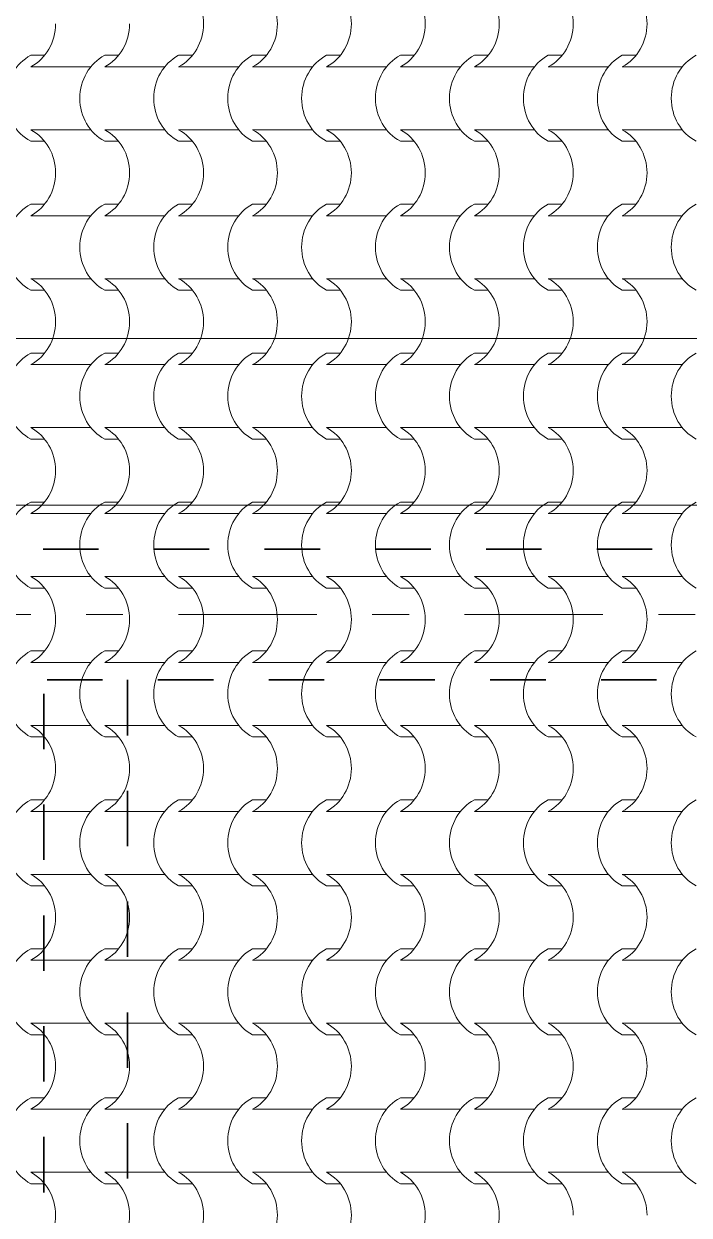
# Model space of a CAD drawing. Header units: millimetres. Extents: x -440 to 2671, y 0 to 297.
# Drawn here: x -328.67 to -303.25, y 137.05 to 182.57 of the extents above; entities that cross this region are included whole.
import ezdxf

# ---------------------------------------------------------------- set-up
doc = ezdxf.new("R2010")
doc.units = ezdxf.units.MM
doc.header["$MEASUREMENT"] = 0
doc.set_wipeout_variables(frame=1)
for name, pattern in [('- Двойно прекъснати линии', [10.936111, 5.291667, -2.116667, 1.411111, -2.116667]), ('- Прекъснати линия', [4.233333, 2.116667, -2.116667]), ('Wipeout_Contour', [1000, 0, -1000])]:
    doc.linetypes.add(name, pattern=pattern)
for name, color, linetype, lineweight, true_color in [('1', 7, 'Continuous', 13, 0x2b2b2b), ('65', 7, 'Continuous', 20, 0x4e4e4e), ('85', 7, 'Continuous', 20, 0x404040)]:
    doc.layers.add(name, color=color, linetype=linetype, lineweight=lineweight, true_color=true_color)
doc.layers.add('102', color=254, linetype='Continuous', lineweight=15)
doc.layers.add('41', color=7, linetype='Continuous', lineweight=35)

# ---------------------------------------------------------------- blocks, each defined once
blk = doc.blocks.new('*X44')
at = {"layer": '102', "color": 254, "linetype": 'Continuous', "lineweight": 15}
for p, q in [((112.308, 181.364), (111.781, 181.364)), ((115.133, 181.364), (114.606, 181.364)), ((117.959, 181.364), (117.432, 181.364)), ((120.784, 181.364), (120.257, 181.364)), ((123.609, 181.364), (123.083, 181.364)), ((126.435, 181.364), (125.908, 181.364)), ((129.26, 181.364), (128.733, 181.364)), ((132.086, 181.364), (131.559, 181.364)), ((134.911, 181.364), (134.384, 181.364)), ((112.927, 180.924), (111.781, 180.924)), ((114.073, 180.924), (112.927, 180.924)), ((115.752, 180.924), (114.606, 180.924)), ((116.898, 180.924), (115.752, 180.924)), ((118.578, 180.924), (117.432, 180.924)), ((119.723, 180.924), (118.578, 180.924)), ((121.403, 180.924), (120.257, 180.924)), ((122.549, 180.924), (121.403, 180.924)), ((124.228, 180.924), (123.083, 180.924)), ((125.374, 180.924), (124.228, 180.924)), ((127.054, 180.924), (125.908, 180.924)), ((128.2, 180.924), (127.054, 180.924)), ((129.879, 180.924), (128.733, 180.924)), ((131.025, 180.924), (129.879, 180.924)), ((132.705, 180.924), (131.559, 180.924)), ((133.85, 180.924), (132.705, 180.924)), ((135.53, 180.924), (134.384, 180.924)), ((136.676, 180.924), (135.53, 180.924)), ((112.927, 178.519), (111.781, 178.519)), ((114.073, 178.519), (112.927, 178.519)), ((115.752, 178.519), (114.606, 178.519)), ((116.898, 178.519), (115.752, 178.519)), ((118.578, 178.519), (117.432, 178.519)), ((119.723, 178.519), (118.578, 178.519)), ((121.403, 178.519), (120.257, 178.519)), ((122.549, 178.519), (121.403, 178.519)), ((124.228, 178.519), (123.083, 178.519)), ((125.374, 178.519), (124.228, 178.519)), ((127.054, 178.519), (125.908, 178.519)), ((128.2, 178.519), (127.054, 178.519)), ((129.879, 178.519), (128.733, 178.519)), ((131.025, 178.519), (129.879, 178.519)), ((132.705, 178.519), (131.559, 178.519)), ((133.85, 178.519), (132.705, 178.519)), ((135.53, 178.519), (134.384, 178.519)), ((136.676, 178.519), (135.53, 178.519)), ((112.308, 178.079), (111.781, 178.079)), ((115.133, 178.079), (114.606, 178.079)), ((117.959, 178.079), (117.432, 178.079)), ((120.784, 178.079), (120.257, 178.079)), ((123.609, 178.079), (123.083, 178.079)), ((126.435, 178.079), (125.908, 178.079)), ((129.26, 178.079), (128.733, 178.079)), ((132.086, 178.079), (131.559, 178.079)), ((134.911, 178.079), (134.384, 178.079)), ((112.308, 175.675), (111.781, 175.675)), ((115.133, 175.675), (114.606, 175.675)), ((117.959, 175.675), (117.432, 175.675)), ((120.784, 175.675), (120.257, 175.675)), ((123.609, 175.675), (123.083, 175.675)), ((126.435, 175.675), (125.908, 175.675)), ((129.26, 175.675), (128.733, 175.675)), ((132.086, 175.675), (131.559, 175.675)), ((134.911, 175.675), (134.384, 175.675)), ((112.927, 175.235), (111.781, 175.235)), ((114.073, 175.235), (112.927, 175.235)), ((115.752, 175.235), (114.606, 175.235)), ((116.898, 175.235), (115.752, 175.235)), ((118.578, 175.235), (117.432, 175.235)), ((119.723, 175.235), (118.578, 175.235)), ((121.403, 175.235), (120.257, 175.235)), ((122.549, 175.235), (121.403, 175.235)), ((124.228, 175.235), (123.083, 175.235)), ((125.374, 175.235), (124.228, 175.235)), ((127.054, 175.235), (125.908, 175.235)), ((128.2, 175.235), (127.054, 175.235)), ((129.879, 175.235), (128.733, 175.235)), ((131.025, 175.235), (129.879, 175.235)), ((132.705, 175.235), (131.559, 175.235)), ((133.85, 175.235), (132.705, 175.235)), ((135.53, 175.235), (134.384, 175.235)), ((136.676, 175.235), (135.53, 175.235)), ((112.927, 172.83), (111.781, 172.83)), ((114.073, 172.83), (112.927, 172.83)), ((115.752, 172.83), (114.606, 172.83)), ((116.898, 172.83), (115.752, 172.83)), ((118.578, 172.83), (117.432, 172.83)), ((119.723, 172.83), (118.578, 172.83)), ((121.403, 172.83), (120.257, 172.83)), ((122.549, 172.83), (121.403, 172.83)), ((124.228, 172.83), (123.083, 172.83)), ((125.374, 172.83), (124.228, 172.83)), ((127.054, 172.83), (125.908, 172.83)), ((128.2, 172.83), (127.054, 172.83)), ((129.879, 172.83), (128.733, 172.83)), ((131.025, 172.83), (129.879, 172.83)), ((132.705, 172.83), (131.559, 172.83)), ((133.85, 172.83), (132.705, 172.83)), ((135.53, 172.83), (134.384, 172.83)), ((136.676, 172.83), (135.53, 172.83)), ((112.308, 172.39), (111.781, 172.39)), ((115.133, 172.39), (114.606, 172.39)), ((117.959, 172.39), (117.432, 172.39)), ((120.784, 172.39), (120.257, 172.39)), ((123.609, 172.39), (123.083, 172.39)), ((126.435, 172.39), (125.908, 172.39)), ((129.26, 172.39), (128.733, 172.39)), ((132.086, 172.39), (131.559, 172.39)), ((134.911, 172.39), (134.384, 172.39)), ((112.308, 169.985), (111.781, 169.985)), ((115.133, 169.985), (114.606, 169.985)), ((117.959, 169.985), (117.432, 169.985)), ((120.784, 169.985), (120.257, 169.985)), ((123.609, 169.985), (123.083, 169.985)), ((126.435, 169.985), (125.908, 169.985)), ((129.26, 169.985), (128.733, 169.985)), ((132.086, 169.985), (131.559, 169.985)), ((134.911, 169.985), (134.384, 169.985)), ((112.927, 169.545), (111.781, 169.545)), ((114.073, 169.545), (112.927, 169.545)), ((115.752, 169.545), (114.606, 169.545)), ((116.898, 169.545), (115.752, 169.545)), ((118.578, 169.545), (117.432, 169.545)), ((119.723, 169.545), (118.578, 169.545)), ((121.403, 169.545), (120.257, 169.545)), ((122.549, 169.545), (121.403, 169.545)), ((124.228, 169.545), (123.083, 169.545)), ((125.374, 169.545), (124.228, 169.545)), ((127.054, 169.545), (125.908, 169.545)), ((128.2, 169.545), (127.054, 169.545)), ((129.879, 169.545), (128.733, 169.545)), ((131.025, 169.545), (129.879, 169.545)), ((132.705, 169.545), (131.559, 169.545)), ((133.85, 169.545), (132.705, 169.545)), ((135.53, 169.545), (134.384, 169.545)), ((136.676, 169.545), (135.53, 169.545)), ((112.927, 167.14), (111.781, 167.14)), ((114.073, 167.14), (112.927, 167.14)), ((115.752, 167.14), (114.606, 167.14)), ((116.898, 167.14), (115.752, 167.14)), ((118.578, 167.14), (117.432, 167.14)), ((119.723, 167.14), (118.578, 167.14)), ((121.403, 167.14), (120.257, 167.14)), ((122.549, 167.14), (121.403, 167.14)), ((124.228, 167.14), (123.083, 167.14)), ((125.374, 167.14), (124.228, 167.14)), ((127.054, 167.14), (125.908, 167.14)), ((128.2, 167.14), (127.054, 167.14)), ((129.879, 167.14), (128.733, 167.14)), ((131.025, 167.14), (129.879, 167.14)), ((132.705, 167.14), (131.559, 167.14)), ((133.85, 167.14), (132.705, 167.14)), ((135.53, 167.14), (134.384, 167.14)), ((136.676, 167.14), (135.53, 167.14)), ((112.308, 166.7), (111.781, 166.7)), ((115.133, 166.7), (114.606, 166.7)), ((117.959, 166.7), (117.432, 166.7)), ((120.784, 166.7), (120.257, 166.7)), ((123.609, 166.7), (123.083, 166.7)), ((126.435, 166.7), (125.908, 166.7)), ((129.26, 166.7), (128.733, 166.7)), ((132.086, 166.7), (131.559, 166.7)), ((134.911, 166.7), (134.384, 166.7)), ((112.308, 164.295), (111.781, 164.295)), ((115.133, 164.295), (114.606, 164.295)), ((117.959, 164.295), (117.432, 164.295)), ((120.784, 164.295), (120.257, 164.295)), ((123.609, 164.295), (123.083, 164.295)), ((126.435, 164.295), (125.908, 164.295)), ((129.26, 164.295), (128.733, 164.295)), ((132.086, 164.295), (131.559, 164.295)), ((134.911, 164.295), (134.384, 164.295)), ((112.927, 163.855), (111.781, 163.855)), ((114.073, 163.855), (112.927, 163.855)), ((115.752, 163.855), (114.606, 163.855)), ((116.898, 163.855), (115.752, 163.855)), ((118.578, 163.855), (117.432, 163.855)), ((119.723, 163.855), (118.578, 163.855)), ((121.403, 163.855), (120.257, 163.855)), ((122.549, 163.855), (121.403, 163.855)), ((124.228, 163.855), (123.083, 163.855)), ((125.374, 163.855), (124.228, 163.855)), ((127.054, 163.855), (125.908, 163.855)), ((128.2, 163.855), (127.054, 163.855)), ((129.879, 163.855), (128.733, 163.855)), ((131.025, 163.855), (129.879, 163.855)), ((132.705, 163.855), (131.559, 163.855)), ((133.85, 163.855), (132.705, 163.855)), ((135.53, 163.855), (134.384, 163.855)), ((136.676, 163.855), (135.53, 163.855)), ((112.927, 161.451), (111.781, 161.451)), ((114.073, 161.451), (112.927, 161.451)), ((115.752, 161.451), (114.606, 161.451)), ((116.898, 161.451), (115.752, 161.451)), ((118.578, 161.451), (117.432, 161.451)), ((119.723, 161.451), (118.578, 161.451)), ((121.403, 161.451), (120.257, 161.451)), ((122.549, 161.451), (121.403, 161.451)), ((124.228, 161.451), (123.083, 161.451)), ((125.374, 161.451), (124.228, 161.451)), ((127.054, 161.451), (125.908, 161.451)), ((128.2, 161.451), (127.054, 161.451)), ((129.879, 161.451), (128.733, 161.451)), ((131.025, 161.451), (129.879, 161.451)), ((132.705, 161.451), (131.559, 161.451)), ((133.85, 161.451), (132.705, 161.451)), ((135.53, 161.451), (134.384, 161.451)), ((136.676, 161.451), (135.53, 161.451)), ((112.308, 161.011), (111.781, 161.011)), ((115.133, 161.011), (114.606, 161.011)), ((117.959, 161.011), (117.432, 161.011)), ((120.784, 161.011), (120.257, 161.011)), ((123.609, 161.011), (123.083, 161.011)), ((126.435, 161.011), (125.908, 161.011)), ((129.26, 161.011), (128.733, 161.011)), ((132.086, 161.011), (131.559, 161.011)), ((134.911, 161.011), (134.384, 161.011)), ((112.308, 158.606), (111.781, 158.606)), ((115.133, 158.606), (114.606, 158.606)), ((117.959, 158.606), (117.432, 158.606)), ((120.784, 158.606), (120.257, 158.606)), ((123.609, 158.606), (123.083, 158.606)), ((126.435, 158.606), (125.908, 158.606)), ((129.26, 158.606), (128.733, 158.606)), ((132.086, 158.606), (131.559, 158.606)), ((134.911, 158.606), (134.384, 158.606)), ((112.927, 158.166), (111.781, 158.166)), ((114.073, 158.166), (112.927, 158.166)), ((115.752, 158.166), (114.606, 158.166)), ((116.898, 158.166), (115.752, 158.166)), ((118.578, 158.166), (117.432, 158.166)), ((119.723, 158.166), (118.578, 158.166)), ((121.403, 158.166), (120.257, 158.166)), ((122.549, 158.166), (121.403, 158.166)), ((124.228, 158.166), (123.083, 158.166)), ((125.374, 158.166), (124.228, 158.166)), ((127.054, 158.166), (125.908, 158.166)), ((128.2, 158.166), (127.054, 158.166)), ((129.879, 158.166), (128.733, 158.166)), ((131.025, 158.166), (129.879, 158.166)), ((132.705, 158.166), (131.559, 158.166)), ((133.85, 158.166), (132.705, 158.166)), ((135.53, 158.166), (134.384, 158.166)), ((136.676, 158.166), (135.53, 158.166)), ((112.927, 155.761), (111.781, 155.761)), ((114.073, 155.761), (112.927, 155.761)), ((115.752, 155.761), (114.606, 155.761)), ((116.898, 155.761), (115.752, 155.761)), ((118.578, 155.761), (117.432, 155.761)), ((119.723, 155.761), (118.578, 155.761)), ((121.403, 155.761), (120.257, 155.761)), ((122.549, 155.761), (121.403, 155.761)), ((124.228, 155.761), (123.083, 155.761)), ((125.374, 155.761), (124.228, 155.761)), ((127.054, 155.761), (125.908, 155.761)), ((128.2, 155.761), (127.054, 155.761)), ((129.879, 155.761), (128.733, 155.761)), ((131.025, 155.761), (129.879, 155.761)), ((132.705, 155.761), (131.559, 155.761)), ((133.85, 155.761), (132.705, 155.761)), ((135.53, 155.761), (134.384, 155.761)), ((136.676, 155.761), (135.53, 155.761)), ((112.308, 155.321), (111.781, 155.321)), ((115.133, 155.321), (114.606, 155.321)), ((117.959, 155.321), (117.432, 155.321)), ((120.784, 155.321), (120.257, 155.321)), ((123.609, 155.321), (123.083, 155.321)), ((126.435, 155.321), (125.908, 155.321)), ((129.26, 155.321), (128.733, 155.321)), ((132.086, 155.321), (131.559, 155.321)), ((134.911, 155.321), (134.384, 155.321)), ((112.308, 152.916), (111.781, 152.916)), ((115.133, 152.916), (114.606, 152.916)), ((117.959, 152.916), (117.432, 152.916)), ((120.784, 152.916), (120.257, 152.916)), ((123.609, 152.916), (123.083, 152.916)), ((126.435, 152.916), (125.908, 152.916)), ((129.26, 152.916), (128.733, 152.916)), ((132.086, 152.916), (131.559, 152.916)), ((134.911, 152.916), (134.384, 152.916)), ((112.927, 152.476), (111.781, 152.476)), ((114.073, 152.476), (112.927, 152.476)), ((115.752, 152.476), (114.606, 152.476)), ((116.898, 152.476), (115.752, 152.476)), ((118.578, 152.476), (117.432, 152.476)), ((119.723, 152.476), (118.578, 152.476)), ((121.403, 152.476), (120.257, 152.476)), ((122.549, 152.476), (121.403, 152.476)), ((124.228, 152.476), (123.083, 152.476)), ((125.374, 152.476), (124.228, 152.476)), ((127.054, 152.476), (125.908, 152.476)), ((128.2, 152.476), (127.054, 152.476)), ((129.879, 152.476), (128.733, 152.476)), ((131.025, 152.476), (129.879, 152.476)), ((132.705, 152.476), (131.559, 152.476)), ((133.85, 152.476), (132.705, 152.476)), ((135.53, 152.476), (134.384, 152.476)), ((136.676, 152.476), (135.53, 152.476)), ((112.927, 150.071), (111.781, 150.071)), ((114.073, 150.071), (112.927, 150.071)), ((115.752, 150.071), (114.606, 150.071)), ((116.898, 150.071), (115.752, 150.071)), ((118.578, 150.071), (117.432, 150.071)), ((119.723, 150.071), (118.578, 150.071)), ((121.403, 150.071), (120.257, 150.071)), ((122.549, 150.071), (121.403, 150.071)), ((124.228, 150.071), (123.083, 150.071)), ((125.374, 150.071), (124.228, 150.071)), ((127.054, 150.071), (125.908, 150.071)), ((128.2, 150.071), (127.054, 150.071)), ((129.879, 150.071), (128.733, 150.071)), ((131.025, 150.071), (129.879, 150.071)), ((132.705, 150.071), (131.559, 150.071)), ((133.85, 150.071), (132.705, 150.071)), ((135.53, 150.071), (134.384, 150.071)), ((136.676, 150.071), (135.53, 150.071)), ((112.308, 149.631), (111.781, 149.631)), ((115.133, 149.631), (114.606, 149.631)), ((117.959, 149.631), (117.432, 149.631)), ((120.784, 149.631), (120.257, 149.631)), ((123.609, 149.631), (123.083, 149.631)), ((126.435, 149.631), (125.908, 149.631)), ((129.26, 149.631), (128.733, 149.631)), ((132.086, 149.631), (131.559, 149.631)), ((134.911, 149.631), (134.384, 149.631)), ((112.308, 147.227), (111.781, 147.227)), ((115.133, 147.227), (114.606, 147.227)), ((117.959, 147.227), (117.432, 147.227)), ((120.784, 147.227), (120.257, 147.227)), ((123.609, 147.227), (123.083, 147.227)), ((126.435, 147.227), (125.908, 147.227)), ((129.26, 147.227), (128.733, 147.227)), ((132.086, 147.227), (131.559, 147.227)), ((134.911, 147.227), (134.384, 147.227)), ((112.927, 146.787), (111.781, 146.787)), ((114.073, 146.787), (112.927, 146.787)), ((115.752, 146.787), (114.606, 146.787)), ((116.898, 146.787), (115.752, 146.787)), ((118.578, 146.787), (117.432, 146.787)), ((119.723, 146.787), (118.578, 146.787)), ((121.403, 146.787), (120.257, 146.787)), ((122.549, 146.787), (121.403, 146.787)), ((124.228, 146.787), (123.083, 146.787)), ((125.374, 146.787), (124.228, 146.787)), ((127.054, 146.787), (125.908, 146.787)), ((128.2, 146.787), (127.054, 146.787)), ((129.879, 146.787), (128.733, 146.787)), ((131.025, 146.787), (129.879, 146.787)), ((132.705, 146.787), (131.559, 146.787)), ((133.85, 146.787), (132.705, 146.787)), ((135.53, 146.787), (134.384, 146.787)), ((136.676, 146.787), (135.53, 146.787)), ((112.927, 144.382), (111.781, 144.382)), ((114.073, 144.382), (112.927, 144.382)), ((115.752, 144.382), (114.606, 144.382)), ((116.898, 144.382), (115.752, 144.382)), ((118.578, 144.382), (117.432, 144.382)), ((119.723, 144.382), (118.578, 144.382)), ((121.403, 144.382), (120.257, 144.382)), ((122.549, 144.382), (121.403, 144.382)), ((124.228, 144.382), (123.083, 144.382)), ((125.374, 144.382), (124.228, 144.382)), ((127.054, 144.382), (125.908, 144.382)), ((128.2, 144.382), (127.054, 144.382)), ((129.879, 144.382), (128.733, 144.382)), ((131.025, 144.382), (129.879, 144.382)), ((132.705, 144.382), (131.559, 144.382)), ((133.85, 144.382), (132.705, 144.382)), ((135.53, 144.382), (134.384, 144.382)), ((136.676, 144.382), (135.53, 144.382)), ((112.308, 143.942), (111.781, 143.942)), ((115.133, 143.942), (114.606, 143.942)), ((117.959, 143.942), (117.432, 143.942)), ((120.784, 143.942), (120.257, 143.942)), ((123.609, 143.942), (123.083, 143.942)), ((126.435, 143.942), (125.908, 143.942)), ((129.26, 143.942), (128.733, 143.942)), ((132.086, 143.942), (131.559, 143.942)), ((134.911, 143.942), (134.384, 143.942)), ((112.308, 141.537), (111.781, 141.537)), ((115.133, 141.537), (114.606, 141.537)), ((117.959, 141.537), (117.432, 141.537)), ((120.784, 141.537), (120.257, 141.537)), ((123.609, 141.537), (123.083, 141.537)), ((126.435, 141.537), (125.908, 141.537)), ((129.26, 141.537), (128.733, 141.537)), ((132.086, 141.537), (131.559, 141.537)), ((134.911, 141.537), (134.384, 141.537)), ((112.927, 141.097), (111.781, 141.097)), ((114.073, 141.097), (112.927, 141.097)), ((115.752, 141.097), (114.606, 141.097)), ((116.898, 141.097), (115.752, 141.097)), ((118.578, 141.097), (117.432, 141.097)), ((119.723, 141.097), (118.578, 141.097)), ((121.403, 141.097), (120.257, 141.097)), ((122.549, 141.097), (121.403, 141.097)), ((124.228, 141.097), (123.083, 141.097)), ((125.374, 141.097), (124.228, 141.097)), ((127.054, 141.097), (125.908, 141.097)), ((128.2, 141.097), (127.054, 141.097)), ((129.879, 141.097), (128.733, 141.097)), ((131.025, 141.097), (129.879, 141.097)), ((132.705, 141.097), (131.559, 141.097)), ((133.85, 141.097), (132.705, 141.097)), ((135.53, 141.097), (134.384, 141.097)), ((136.676, 141.097), (135.53, 141.097)), ((112.927, 138.692), (111.781, 138.692)), ((114.073, 138.692), (112.927, 138.692)), ((115.752, 138.692), (114.606, 138.692)), ((116.898, 138.692), (115.752, 138.692)), ((118.578, 138.692), (117.432, 138.692)), ((119.723, 138.692), (118.578, 138.692)), ((121.403, 138.692), (120.257, 138.692)), ((122.549, 138.692), (121.403, 138.692)), ((124.228, 138.692), (123.083, 138.692)), ((125.374, 138.692), (124.228, 138.692)), ((127.054, 138.692), (125.908, 138.692)), ((128.2, 138.692), (127.054, 138.692)), ((129.879, 138.692), (128.733, 138.692)), ((131.025, 138.692), (129.879, 138.692)), ((132.705, 138.692), (131.559, 138.692)), ((133.85, 138.692), (132.705, 138.692)), ((135.53, 138.692), (134.384, 138.692)), ((136.676, 138.692), (135.53, 138.692)), ((112.308, 138.252), (111.781, 138.252)), ((115.133, 138.252), (114.606, 138.252)), ((117.959, 138.252), (117.432, 138.252)), ((120.784, 138.252), (120.257, 138.252)), ((123.609, 138.252), (123.083, 138.252)), ((126.435, 138.252), (125.908, 138.252)), ((129.26, 138.252), (128.733, 138.252)), ((132.086, 138.252), (131.559, 138.252)), ((134.911, 138.252), (134.384, 138.252))]:
    blk.add_line(p, q, dxfattribs=at)
for centre, major_axis, start_param, end_param in [((116.643, 182.561), (0, 1.849), 4.715365, 5.812147), ((119.469, 182.561), (0, 1.849), 4.715365, 5.812147), ((122.294, 182.561), (0, 1.849), 4.715365, 5.812147), ((125.119, 182.561), (0, 1.849), 4.715365, 5.812147), ((127.945, 182.561), (0, 1.849), 4.715365, 5.812147), ((130.77, 182.561), (0, 1.849), 4.715365, 5.812147), ((133.595, 182.561), (0, 1.849), 4.715365, 5.812147), ((110.992, 182.572), (0, 1.849), 3.612631, 4.709413), ((113.818, 182.572), (0, 1.849), 3.612631, 4.709413), ((116.643, 182.572), (0, 1.849), 3.612631, 4.709413), ((119.469, 182.572), (0, 1.849), 3.612631, 4.709413), ((122.294, 182.572), (0, 1.849), 3.612631, 4.709413), ((125.119, 182.572), (0, 1.849), 3.612631, 4.709413), ((127.945, 182.572), (0, 1.849), 3.612631, 4.709413), ((130.77, 182.572), (0, 1.849), 3.612631, 4.709413), ((133.595, 182.572), (0, 1.849), 3.612631, 4.709413), ((112.557, 179.722), (0, 1.839), 0.466079, 2.675513), ((115.383, 179.722), (0, 1.839), 0.466079, 2.675513), ((118.208, 179.722), (0, 1.839), 0.466079, 2.675513), ((121.034, 179.722), (0, 1.839), 0.466079, 2.675513), ((123.859, 179.722), (0, 1.839), 0.466079, 2.675513), ((126.684, 179.722), (0, 1.839), 0.466079, 2.675513), ((129.51, 179.722), (0, 1.839), 0.466079, 2.675513), ((132.335, 179.722), (0, 1.839), 0.466079, 2.675513), ((135.161, 179.722), (0, 1.839), 0.466079, 2.675513), ((137.986, 179.722), (0, 1.839), 0.466079, 2.675513), ((110.992, 176.872), (0, 1.849), 4.715365, 5.812147), ((113.818, 176.872), (0, 1.849), 4.715365, 5.812147), ((116.643, 176.872), (0, 1.849), 4.715365, 5.812147), ((119.469, 176.872), (0, 1.849), 4.715365, 5.812147), ((122.294, 176.872), (0, 1.849), 4.715365, 5.812147), ((125.119, 176.872), (0, 1.849), 4.715365, 5.812147), ((127.945, 176.872), (0, 1.849), 4.715365, 5.812147), ((130.77, 176.872), (0, 1.849), 4.715365, 5.812147), ((133.595, 176.872), (0, 1.849), 4.715365, 5.812147), ((110.992, 176.883), (0, 1.849), 3.612631, 4.709413), ((113.818, 176.883), (0, 1.849), 3.612631, 4.709413), ((116.643, 176.883), (0, 1.849), 3.612631, 4.709413), ((119.469, 176.883), (0, 1.849), 3.612631, 4.709413), ((122.294, 176.883), (0, 1.849), 3.612631, 4.709413), ((125.119, 176.883), (0, 1.849), 3.612631, 4.709413), ((127.945, 176.883), (0, 1.849), 3.612631, 4.709413), ((130.77, 176.883), (0, 1.849), 3.612631, 4.709413), ((133.595, 176.883), (0, 1.849), 3.612631, 4.709413), ((112.557, 174.032), (0, 1.839), 0.466079, 2.675513), ((115.383, 174.032), (0, 1.839), 0.466079, 2.675513), ((118.208, 174.032), (0, 1.839), 0.466079, 2.675513), ((121.034, 174.032), (0, 1.839), 0.466079, 2.675513), ((123.859, 174.032), (0, 1.839), 0.466079, 2.675513), ((126.684, 174.032), (0, 1.839), 0.466079, 2.675513), ((129.51, 174.032), (0, 1.839), 0.466079, 2.675513), ((132.335, 174.032), (0, 1.839), 0.466079, 2.675513), ((135.161, 174.032), (0, 1.839), 0.466079, 2.675513), ((137.986, 174.032), (0, 1.839), 0.466079, 2.675513), ((110.992, 171.182), (0, 1.849), 4.715365, 5.812147), ((113.818, 171.182), (0, 1.849), 4.715365, 5.812147), ((116.643, 171.182), (0, 1.849), 4.715365, 5.812147), ((119.469, 171.182), (0, 1.849), 4.715365, 5.812147), ((122.294, 171.182), (0, 1.849), 4.715365, 5.812147), ((125.119, 171.182), (0, 1.849), 4.715365, 5.812147), ((127.945, 171.182), (0, 1.849), 4.715365, 5.812147), ((130.77, 171.182), (0, 1.849), 4.715365, 5.812147), ((133.595, 171.182), (0, 1.849), 4.715365, 5.812147), ((110.992, 171.193), (0, 1.849), 3.612631, 4.709413), ((113.818, 171.193), (0, 1.849), 3.612631, 4.709413), ((116.643, 171.193), (0, 1.849), 3.612631, 4.709413), ((119.469, 171.193), (0, 1.849), 3.612631, 4.709413), ((122.294, 171.193), (0, 1.849), 3.612631, 4.709413), ((125.119, 171.193), (0, 1.849), 3.612631, 4.709413), ((127.945, 171.193), (0, 1.849), 3.612631, 4.709413), ((130.77, 171.193), (0, 1.849), 3.612631, 4.709413), ((133.595, 171.193), (0, 1.849), 3.612631, 4.709413), ((112.557, 168.343), (0, 1.839), 0.466079, 2.675513), ((115.383, 168.343), (0, 1.839), 0.466079, 2.675513), ((118.208, 168.343), (0, 1.839), 0.466079, 2.675513), ((121.034, 168.343), (0, 1.839), 0.466079, 2.675513), ((123.859, 168.343), (0, 1.839), 0.466079, 2.675513), ((126.684, 168.343), (0, 1.839), 0.466079, 2.675513), ((129.51, 168.343), (0, 1.839), 0.466079, 2.675513), ((132.335, 168.343), (0, 1.839), 0.466079, 2.675513), ((135.161, 168.343), (0, 1.839), 0.466079, 2.675513), ((137.986, 168.343), (0, 1.839), 0.466079, 2.675513), ((110.992, 165.492), (0, 1.849), 4.715365, 5.812147), ((113.818, 165.492), (0, 1.849), 4.715365, 5.812147), ((116.643, 165.492), (0, 1.849), 4.715365, 5.812147), ((119.469, 165.492), (0, 1.849), 4.715365, 5.812147), ((122.294, 165.492), (0, 1.849), 4.715365, 5.812147), ((125.119, 165.492), (0, 1.849), 4.715365, 5.812147), ((127.945, 165.492), (0, 1.849), 4.715365, 5.812147), ((130.77, 165.492), (0, 1.849), 4.715365, 5.812147), ((133.595, 165.492), (0, 1.849), 4.715365, 5.812147), ((110.992, 165.503), (0, 1.849), 3.612631, 4.709413), ((113.818, 165.503), (0, 1.849), 3.612631, 4.709413), ((116.643, 165.503), (0, 1.849), 3.612631, 4.709413), ((119.469, 165.503), (0, 1.849), 3.612631, 4.709413), ((122.294, 165.503), (0, 1.849), 3.612631, 4.709413), ((125.119, 165.503), (0, 1.849), 3.612631, 4.709413), ((127.945, 165.503), (0, 1.849), 3.612631, 4.709413), ((130.77, 165.503), (0, 1.849), 3.612631, 4.709413), ((133.595, 165.503), (0, 1.849), 3.612631, 4.709413), ((112.557, 162.653), (0, 1.839), 0.466079, 2.675513), ((115.383, 162.653), (0, 1.839), 0.466079, 2.675513), ((118.208, 162.653), (0, 1.839), 0.466079, 2.675513), ((121.034, 162.653), (0, 1.839), 0.466079, 2.675513), ((123.859, 162.653), (0, 1.839), 0.466079, 2.675513), ((126.684, 162.653), (0, 1.839), 0.466079, 2.675513), ((129.51, 162.653), (0, 1.839), 0.466079, 2.675513), ((132.335, 162.653), (0, 1.839), 0.466079, 2.675513), ((135.161, 162.653), (0, 1.839), 0.466079, 2.675513), ((137.986, 162.653), (0, 1.839), 0.466079, 2.675513), ((110.992, 159.803), (0, 1.849), 4.715365, 5.812147), ((113.818, 159.803), (0, 1.849), 4.715365, 5.812147), ((116.643, 159.803), (0, 1.849), 4.715365, 5.812147), ((119.469, 159.803), (0, 1.849), 4.715365, 5.812147), ((122.294, 159.803), (0, 1.849), 4.715365, 5.812147), ((125.119, 159.803), (0, 1.849), 4.715365, 5.812147), ((127.945, 159.803), (0, 1.849), 4.715365, 5.812147), ((130.77, 159.803), (0, 1.849), 4.715365, 5.812147), ((133.595, 159.803), (0, 1.849), 4.715365, 5.812147), ((110.992, 159.814), (0, 1.849), 3.612631, 4.709413), ((113.818, 159.814), (0, 1.849), 3.612631, 4.709413), ((116.643, 159.814), (0, 1.849), 3.612631, 4.709413), ((119.469, 159.814), (0, 1.849), 3.612631, 4.709413), ((122.294, 159.814), (0, 1.849), 3.612631, 4.709413), ((125.119, 159.814), (0, 1.849), 3.612631, 4.709413), ((127.945, 159.814), (0, 1.849), 3.612631, 4.709413), ((130.77, 159.814), (0, 1.849), 3.612631, 4.709413), ((133.595, 159.814), (0, 1.849), 3.612631, 4.709413), ((112.557, 156.963), (0, 1.839), 0.466079, 2.675513), ((115.383, 156.963), (0, 1.839), 0.466079, 2.675513), ((118.208, 156.963), (0, 1.839), 0.466079, 2.675513), ((121.034, 156.963), (0, 1.839), 0.466079, 2.675513), ((123.859, 156.963), (0, 1.839), 0.466079, 2.675513), ((126.684, 156.963), (0, 1.839), 0.466079, 2.675513), ((129.51, 156.963), (0, 1.839), 0.466079, 2.675513), ((132.335, 156.963), (0, 1.839), 0.466079, 2.675513), ((135.161, 156.963), (0, 1.839), 0.466079, 2.675513), ((137.986, 156.963), (0, 1.839), 0.466079, 2.675513), ((110.992, 154.113), (0, 1.849), 4.715365, 5.812147), ((113.818, 154.113), (0, 1.849), 4.715365, 5.812147), ((116.643, 154.113), (0, 1.849), 4.715365, 5.812147), ((119.469, 154.113), (0, 1.849), 4.715365, 5.812147), ((122.294, 154.113), (0, 1.849), 4.715365, 5.812147), ((125.119, 154.113), (0, 1.849), 4.715365, 5.812147), ((127.945, 154.113), (0, 1.849), 4.715365, 5.812147), ((130.77, 154.113), (0, 1.849), 4.715365, 5.812147), ((133.595, 154.113), (0, 1.849), 4.715365, 5.812147), ((110.992, 154.124), (0, 1.849), 3.612631, 4.709413), ((113.818, 154.124), (0, 1.849), 3.612631, 4.709413), ((116.643, 154.124), (0, 1.849), 3.612631, 4.709413), ((119.469, 154.124), (0, 1.849), 3.612631, 4.709413), ((122.294, 154.124), (0, 1.849), 3.612631, 4.709413), ((125.119, 154.124), (0, 1.849), 3.612631, 4.709413), ((127.945, 154.124), (0, 1.849), 3.612631, 4.709413), ((130.77, 154.124), (0, 1.849), 3.612631, 4.709413), ((133.595, 154.124), (0, 1.849), 3.612631, 4.709413), ((112.557, 151.274), (0, 1.839), 0.466079, 2.675513), ((115.383, 151.274), (0, 1.839), 0.466079, 2.675513), ((118.208, 151.274), (0, 1.839), 0.466079, 2.675513), ((121.034, 151.274), (0, 1.839), 0.466079, 2.675513), ((123.859, 151.274), (0, 1.839), 0.466079, 2.675513), ((126.684, 151.274), (0, 1.839), 0.466079, 2.675513), ((129.51, 151.274), (0, 1.839), 0.466079, 2.675513), ((132.335, 151.274), (0, 1.839), 0.466079, 2.675513), ((135.161, 151.274), (0, 1.839), 0.466079, 2.675513), ((137.986, 151.274), (0, 1.839), 0.466079, 2.675513), ((110.992, 148.424), (0, 1.849), 4.715365, 5.812147), ((113.818, 148.424), (0, 1.849), 4.715365, 5.812147), ((116.643, 148.424), (0, 1.849), 4.715365, 5.812147), ((119.469, 148.424), (0, 1.849), 4.715365, 5.812147), ((122.294, 148.424), (0, 1.849), 4.715365, 5.812147), ((125.119, 148.424), (0, 1.849), 4.715365, 5.812147), ((127.945, 148.424), (0, 1.849), 4.715365, 5.812147), ((130.77, 148.424), (0, 1.849), 4.715365, 5.812147), ((133.595, 148.424), (0, 1.849), 4.715365, 5.812147), ((110.992, 148.435), (0, 1.849), 3.612631, 4.709413), ((113.818, 148.435), (0, 1.849), 3.612631, 4.709413), ((116.643, 148.435), (0, 1.849), 3.612631, 4.709413), ((119.469, 148.435), (0, 1.849), 3.612631, 4.709413), ((122.294, 148.435), (0, 1.849), 3.612631, 4.709413), ((125.119, 148.435), (0, 1.849), 3.612631, 4.709413), ((127.945, 148.435), (0, 1.849), 3.612631, 4.709413), ((130.77, 148.435), (0, 1.849), 3.612631, 4.709413), ((133.595, 148.435), (0, 1.849), 3.612631, 4.709413), ((112.557, 145.584), (0, 1.839), 0.466079, 2.675513), ((115.383, 145.584), (0, 1.839), 0.466079, 2.675513), ((118.208, 145.584), (0, 1.839), 0.466079, 2.675513), ((121.034, 145.584), (0, 1.839), 0.466079, 2.675513), ((123.859, 145.584), (0, 1.839), 0.466079, 2.675513), ((126.684, 145.584), (0, 1.839), 0.466079, 2.675513), ((129.51, 145.584), (0, 1.839), 0.466079, 2.675513), ((132.335, 145.584), (0, 1.839), 0.466079, 2.675513), ((135.161, 145.584), (0, 1.839), 0.466079, 2.675513), ((137.986, 145.584), (0, 1.839), 0.466079, 2.675513), ((110.992, 142.734), (0, 1.849), 4.715365, 5.812147), ((113.818, 142.734), (0, 1.849), 4.715365, 5.812147), ((116.643, 142.734), (0, 1.849), 4.715365, 5.812147), ((119.469, 142.734), (0, 1.849), 4.715365, 5.812147), ((122.294, 142.734), (0, 1.849), 4.715365, 5.812147), ((125.119, 142.734), (0, 1.849), 4.715365, 5.812147), ((127.945, 142.734), (0, 1.849), 4.715365, 5.812147), ((130.77, 142.734), (0, 1.849), 4.715365, 5.812147), ((133.595, 142.734), (0, 1.849), 4.715365, 5.812147), ((110.992, 142.745), (0, 1.849), 3.612631, 4.709413), ((113.818, 142.745), (0, 1.849), 3.612631, 4.709413), ((116.643, 142.745), (0, 1.849), 3.612631, 4.709413), ((119.469, 142.745), (0, 1.849), 3.612631, 4.709413), ((122.294, 142.745), (0, 1.849), 3.612631, 4.709413), ((125.119, 142.745), (0, 1.849), 3.612631, 4.709413), ((127.945, 142.745), (0, 1.849), 3.612631, 4.709413), ((130.77, 142.745), (0, 1.849), 3.612631, 4.709413), ((133.595, 142.745), (0, 1.849), 3.612631, 4.709413), ((112.557, 139.895), (0, 1.839), 0.466079, 2.675513), ((115.383, 139.895), (0, 1.839), 0.466079, 2.675513), ((118.208, 139.895), (0, 1.839), 0.466079, 2.675513), ((121.034, 139.895), (0, 1.839), 0.466079, 2.675513), ((123.859, 139.895), (0, 1.839), 0.466079, 2.675513), ((126.684, 139.895), (0, 1.839), 0.466079, 2.675513), ((129.51, 139.895), (0, 1.839), 0.466079, 2.675513), ((132.335, 139.895), (0, 1.839), 0.466079, 2.675513), ((135.161, 139.895), (0, 1.839), 0.466079, 2.675513), ((137.986, 139.895), (0, 1.839), 0.466079, 2.675513), ((110.992, 137.044), (0, 1.849), 4.715365, 5.812147), ((113.818, 137.044), (0, 1.849), 4.715365, 5.812147), ((116.643, 137.044), (0, 1.849), 4.715365, 5.812147), ((119.469, 137.044), (0, 1.849), 4.715365, 5.812147), ((122.294, 137.044), (0, 1.849), 4.715365, 5.812147), ((125.119, 137.044), (0, 1.849), 4.715365, 5.812147), ((127.945, 137.044), (0, 1.849), 4.715365, 5.812147), ((130.77, 137.044), (0, 1.849), 4.715365, 5.812147), ((133.595, 137.044), (0, 1.849), 4.715365, 5.812147), ((110.992, 137.055), (0, 1.849), 3.612631, 4.709413), ((113.818, 137.055), (0, 1.849), 3.612631, 4.709413), ((116.643, 137.055), (0, 1.849), 3.612631, 4.709413), ((119.469, 137.055), (0, 1.849), 3.612631, 4.709413), ((122.294, 137.055), (0, 1.849), 3.612631, 4.709413), ((125.119, 137.055), (0, 1.849), 3.612631, 4.709413), ((127.945, 137.055), (0, 1.849), 3.612631, 4.709413)]:
    blk.add_ellipse(centre, major_axis=major_axis, ratio=0.939693, start_param=start_param, end_param=end_param, dxfattribs=at)

msp = doc.modelspace()

# ---------------------------------------------------------------- wipeouts: each hides what was drawn before it
at = {"color": 254, "linetype": 'Wipeout_Contour', "lineweight": 0, "ltscale": 1131.990195}
msp.add_wipeout([(-366.817, 96.498), (-246.817, 96.498), (-231.817, 111.498), (-231.817, 234.498), (-366.817, 234.498)], dxfattribs=at)

# ---------------------------------------------------------------- next in the draw order: linework, layer by layer
at = {"layer": '1', "linetype": '- Двойно прекъснати линии', "lineweight": 13}
msp.add_line((-366.512, 159.998), (-72.802, 159.998), dxfattribs=at)
at = {"layer": '41', "color": 7, "linetype": '- Прекъснати линия', "lineweight": 35, "flags": 128}
msp.add_lwpolyline([(-279.863, 162.498), (-279.863, 157.498), (-351.817, 157.498), (-351.817, 162.498)], close=True, dxfattribs=at)
for points in [[(-283.063, 123.498), (-327.907, 123.498), (-327.907, 157.498)], [(-324.707, 157.498), (-324.707, 126.698), (-283.063, 126.698)]]:
    msp.add_lwpolyline(points, dxfattribs=at)
at = {"layer": '85', "linetype": 'Continuous', "lineweight": 20}
for p, q in [((-366.817, 170.547), (-231.817, 170.547)), ((-366.817, 164.175), (-80.817, 164.175))]:
    msp.add_line(p, q, dxfattribs=at)

# ---------------------------------------------------------------- next in the draw order: block references
at = {"layer": '65', "color": 251, "linetype": 'Continuous', "lineweight": 20, "true_color": 0x4e4e4e}
msp.add_blockref('*X44', (-440.188, 0), dxfattribs=at)

doc.saveas('drawing.dxf')
